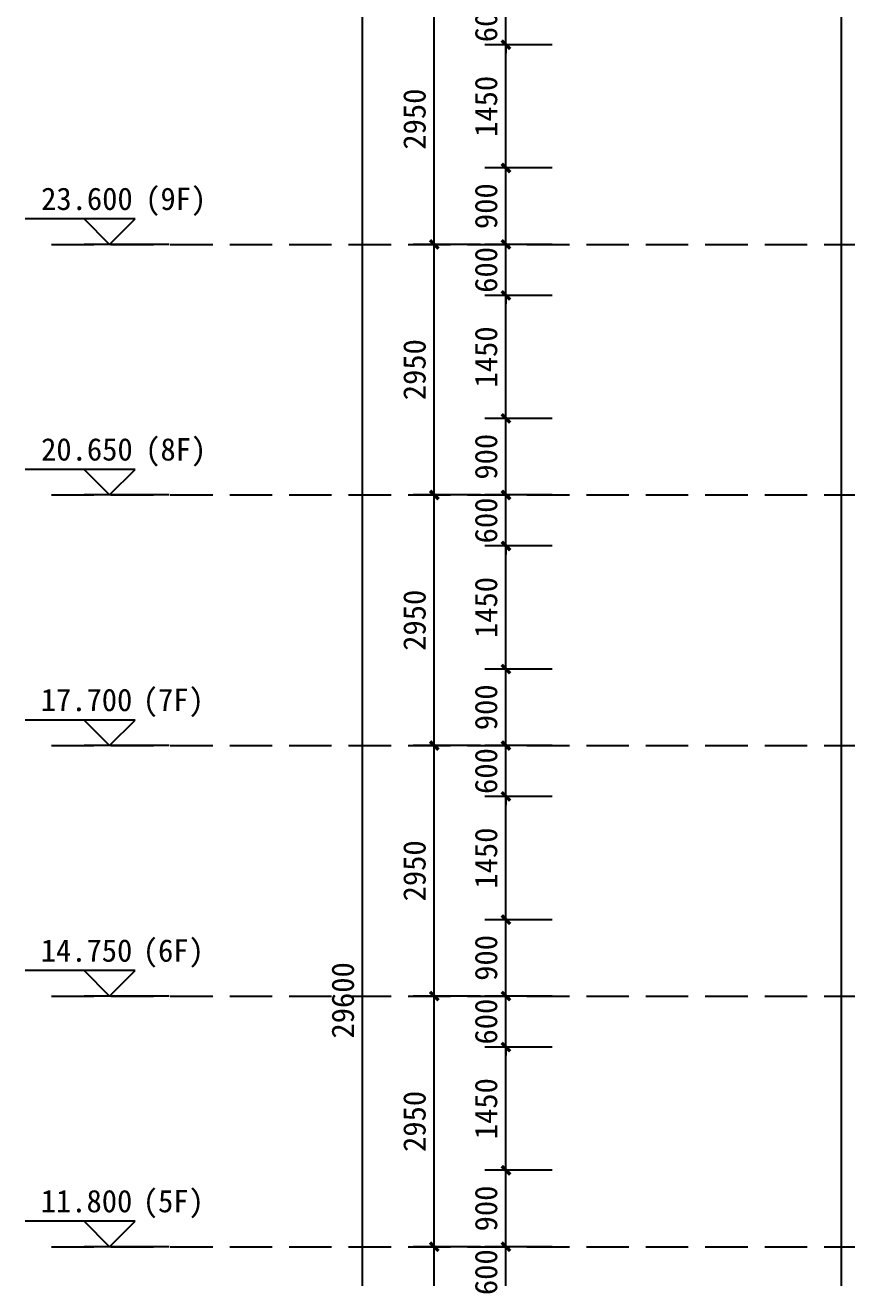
# Model space of a CAD drawing. Extents: x 646072 to 1012572, y -46617 to 16093.
# Drawn here: x 876306 to 885985, y -24120 to -9370 of the extents above; entities that cross this region are included whole.
import ezdxf

# ---------------------------------------------------------------- set-up
doc = ezdxf.new("R2010")
doc.units = 0
doc.header["$LTSCALE"] = 1000
doc.header["$MEASUREMENT"] = 0
for name, pattern in [('3#楼-HZS$0$3#楼-HZS$0$__DASH', [0.35, 0.25, -0.1]), ('3#楼-HZS$0$DOTE', [2.42, 2, -0.2, 0.02, -0.2]), ('DASH', [0.35, 0.25, -0.1])]:
    doc.linetypes.add(name, pattern=pattern)
doc.layers.get('Defpoints').update_dxf_attribs({"color": 4, "linetype": 'DASH'})
for name, color, linetype in [('3#楼-HZS$0$3#楼-HZS$0$DIM_ELEV', 3, 'Continuous'), ('3#楼-HZS$0$3#楼-HZS$0$DOTE', 1, '3#楼-HZS$0$DOTE'), ('3#楼-HZS$0$3#楼-HZS$0$PUB_DIM', 3, 'Continuous'), ('3#楼-HZS$0$3#楼-HZS$0$PUB_TEXT', 7, 'Continuous')]:
    doc.layers.add(name, color=color, linetype=linetype)
doc.styles.add('3#楼-HZS$0$3#楼-HZS$0$_TCH_DIM', font='')
doc.styles.add('3#楼-HZS$0$3#楼-HZS$0$_TCH_DIM_T3', font='')
doc.styles.get('3#楼-HZS$0$3#楼-HZS$0$_TCH_DIM').set_extended_font_data('SimSun')
doc.styles.get('3#楼-HZS$0$3#楼-HZS$0$_TCH_DIM_T3').set_extended_font_data('SimSun')
doc.dimstyles.new('3#楼-HZS$0$3#楼-HZS$0$_TCH_ARCH&&100', dxfattribs={"dimtxt": 264.345992, "dimasz": 100, "dimexe": 250, "dimexo": 300, "dimgap": 100, "dimtad": 1, "dimdec": 0, "dimzin": 0, "dimdsep": 46, "dimtxsty": '3#楼-HZS$0$3#楼-HZS$0$_TCH_DIM_T3', "dimblk": '3#楼-HZS$0$3#楼-HZS$0$_ArchTick', "dimcen": 0.09, "dimclrt": 7, "dimazin": 2, "dimtfac": 1, "dimtdec": 0, "dimtix": 1, "dimtmove": 2, "dimatfit": 3, "dimfxl": 100, "dimtolj": 1, "dimtzin": 0, "dimarcsym": 0})

# ---------------------------------------------------------------- blocks, each defined once
blk = doc.blocks.new('3#楼-HZS$0$3#楼-HZS$0$_ArchTick')
at = {"color": 0, "linetype": 'ByBlock', "const_width": 0.4}
blk.add_lwpolyline([(-0.5, -0.5), (0.5, 0.5)], dxfattribs=at)
blk = doc.blocks.new('*D764')
at = {"layer": '3#楼-HZS$0$3#楼-HZS$0$PUB_DIM', "color": 0, "lineweight": -2, "transparency": 16777216}
for p, q in [((881969, -9002), (881969, -8902)), ((882512, -9002), (881719, -9002)), ((881969, -9602), (881969, -9002)), ((882512, -9602), (881719, -9602)), ((881969, -9602), (881969, -9702))]:
    blk.add_line(p, q, dxfattribs=at)
at = {"layer": 'Defpoints', "color": 0, "transparency": 16777216}
for p in [(881969, -9002), (882812, -9002), (882812, -9602)]:
    blk.add_point(p, dxfattribs=at)
at = {"layer": '3#楼-HZS$0$3#楼-HZS$0$PUB_DIM', "color": 0, "lineweight": -2, "transparency": 16777216, "xscale": 100, "yscale": 100, "zscale": 100}
for p, rotation in [((881969, -9002), 270), ((881969, -9602), 90)]:
    blk.add_blockref('3#楼-HZS$0$3#楼-HZS$0$_ArchTick', p, dxfattribs=dict(at, rotation=rotation))
at = {"layer": '3#楼-HZS$0$3#楼-HZS$0$PUB_DIM', "color": 7, "transparency": 16777216, "insert": (881736, -9302), "char_height": 264.3, "attachment_point": 5, "rotation": 90, "style": '3#楼-HZS$0$3#楼-HZS$0$_TCH_DIM_T3'}
blk.add_mtext('\\A1;600', dxfattribs=at)
blk = doc.blocks.new('*D765')
at = {"layer": '3#楼-HZS$0$3#楼-HZS$0$PUB_DIM', "color": 0, "lineweight": -2, "transparency": 16777216}
for p, q in [((882512, -9602), (881719, -9602)), ((881969, -11052), (881969, -9602)), ((882512, -11052), (881719, -11052))]:
    blk.add_line(p, q, dxfattribs=at)
at = {"layer": 'Defpoints', "color": 0, "transparency": 16777216}
for p in [(881969, -9602), (882812, -9602), (882812, -11052)]:
    blk.add_point(p, dxfattribs=at)
at = {"layer": '3#楼-HZS$0$3#楼-HZS$0$PUB_DIM', "color": 0, "lineweight": -2, "transparency": 16777216, "xscale": 100, "yscale": 100, "zscale": 100}
for p, rotation in [((881969, -9602), 90), ((881969, -11052), 270)]:
    blk.add_blockref('3#楼-HZS$0$3#楼-HZS$0$_ArchTick', p, dxfattribs=dict(at, rotation=rotation))
at = {"layer": '3#楼-HZS$0$3#楼-HZS$0$PUB_DIM', "color": 7, "transparency": 16777216, "insert": (881736, -10327), "char_height": 264.3, "attachment_point": 5, "rotation": 90, "style": '3#楼-HZS$0$3#楼-HZS$0$_TCH_DIM_T3'}
blk.add_mtext('\\A1;1450', dxfattribs=at)
blk = doc.blocks.new('*D766')
at = {"layer": '3#楼-HZS$0$3#楼-HZS$0$PUB_DIM', "color": 0, "lineweight": -2, "transparency": 16777216}
for p, q in [((882512, -11052), (881719, -11052)), ((881969, -11952), (881969, -11052)), ((882512, -11952), (881719, -11952))]:
    blk.add_line(p, q, dxfattribs=at)
at = {"layer": 'Defpoints', "color": 0, "transparency": 16777216}
for p in [(881969, -11052), (882812, -11052), (882812, -11952)]:
    blk.add_point(p, dxfattribs=at)
at = {"layer": '3#楼-HZS$0$3#楼-HZS$0$PUB_DIM', "color": 0, "lineweight": -2, "transparency": 16777216, "xscale": 100, "yscale": 100, "zscale": 100}
for p, rotation in [((881969, -11052), 90), ((881969, -11952), 270)]:
    blk.add_blockref('3#楼-HZS$0$3#楼-HZS$0$_ArchTick', p, dxfattribs=dict(at, rotation=rotation))
at = {"layer": '3#楼-HZS$0$3#楼-HZS$0$PUB_DIM', "color": 7, "transparency": 16777216, "insert": (881736, -11502), "char_height": 264.3, "attachment_point": 5, "rotation": 90, "style": '3#楼-HZS$0$3#楼-HZS$0$_TCH_DIM_T3'}
blk.add_mtext('\\A1;900', dxfattribs=at)
blk = doc.blocks.new('*D767')
at = {"layer": '3#楼-HZS$0$3#楼-HZS$0$PUB_DIM', "color": 0, "lineweight": -2, "transparency": 16777216}
for p, q in [((881969, -11952), (881969, -11852)), ((882512, -11952), (881719, -11952)), ((881969, -12552), (881969, -11952)), ((882512, -12552), (881719, -12552)), ((881969, -12552), (881969, -12652))]:
    blk.add_line(p, q, dxfattribs=at)
at = {"layer": 'Defpoints', "color": 0, "transparency": 16777216}
for p in [(881969, -11952), (882812, -11952), (882812, -12552)]:
    blk.add_point(p, dxfattribs=at)
at = {"layer": '3#楼-HZS$0$3#楼-HZS$0$PUB_DIM', "color": 0, "lineweight": -2, "transparency": 16777216, "xscale": 100, "yscale": 100, "zscale": 100}
for p, rotation in [((881969, -11952), 270), ((881969, -12552), 90)]:
    blk.add_blockref('3#楼-HZS$0$3#楼-HZS$0$_ArchTick', p, dxfattribs=dict(at, rotation=rotation))
at = {"layer": '3#楼-HZS$0$3#楼-HZS$0$PUB_DIM', "color": 7, "transparency": 16777216, "insert": (881736, -12252), "char_height": 264.3, "attachment_point": 5, "rotation": 90, "style": '3#楼-HZS$0$3#楼-HZS$0$_TCH_DIM_T3'}
blk.add_mtext('\\A1;600', dxfattribs=at)
blk = doc.blocks.new('*D768')
at = {"layer": '3#楼-HZS$0$3#楼-HZS$0$PUB_DIM', "color": 0, "lineweight": -2, "transparency": 16777216}
for p, q in [((882512, -12552), (881719, -12552)), ((881969, -14002), (881969, -12552)), ((882512, -14002), (881719, -14002))]:
    blk.add_line(p, q, dxfattribs=at)
at = {"layer": 'Defpoints', "color": 0, "transparency": 16777216}
for p in [(881969, -12552), (882812, -12552), (882812, -14002)]:
    blk.add_point(p, dxfattribs=at)
at = {"layer": '3#楼-HZS$0$3#楼-HZS$0$PUB_DIM', "color": 0, "lineweight": -2, "transparency": 16777216, "xscale": 100, "yscale": 100, "zscale": 100}
for p, rotation in [((881969, -12552), 90), ((881969, -14002), 270)]:
    blk.add_blockref('3#楼-HZS$0$3#楼-HZS$0$_ArchTick', p, dxfattribs=dict(at, rotation=rotation))
at = {"layer": '3#楼-HZS$0$3#楼-HZS$0$PUB_DIM', "color": 7, "transparency": 16777216, "insert": (881736, -13277), "char_height": 264.3, "attachment_point": 5, "rotation": 90, "style": '3#楼-HZS$0$3#楼-HZS$0$_TCH_DIM_T3'}
blk.add_mtext('\\A1;1450', dxfattribs=at)
blk = doc.blocks.new('*D769')
at = {"layer": '3#楼-HZS$0$3#楼-HZS$0$PUB_DIM', "color": 0, "lineweight": -2, "transparency": 16777216}
for p, q in [((882512, -14002), (881719, -14002)), ((881969, -14902), (881969, -14002)), ((882512, -14902), (881719, -14902))]:
    blk.add_line(p, q, dxfattribs=at)
at = {"layer": 'Defpoints', "color": 0, "transparency": 16777216}
for p in [(881969, -14002), (882812, -14002), (882812, -14902)]:
    blk.add_point(p, dxfattribs=at)
at = {"layer": '3#楼-HZS$0$3#楼-HZS$0$PUB_DIM', "color": 0, "lineweight": -2, "transparency": 16777216, "xscale": 100, "yscale": 100, "zscale": 100}
for p, rotation in [((881969, -14002), 90), ((881969, -14902), 270)]:
    blk.add_blockref('3#楼-HZS$0$3#楼-HZS$0$_ArchTick', p, dxfattribs=dict(at, rotation=rotation))
at = {"layer": '3#楼-HZS$0$3#楼-HZS$0$PUB_DIM', "color": 7, "transparency": 16777216, "insert": (881736, -14452), "char_height": 264.3, "attachment_point": 5, "rotation": 90, "style": '3#楼-HZS$0$3#楼-HZS$0$_TCH_DIM_T3'}
blk.add_mtext('\\A1;900', dxfattribs=at)
blk = doc.blocks.new('*D770')
at = {"layer": '3#楼-HZS$0$3#楼-HZS$0$PUB_DIM', "color": 0, "lineweight": -2, "transparency": 16777216}
for p, q in [((881969, -14902), (881969, -14802)), ((882512, -14902), (881719, -14902)), ((881969, -15502), (881969, -14902)), ((882512, -15502), (881719, -15502)), ((881969, -15502), (881969, -15602))]:
    blk.add_line(p, q, dxfattribs=at)
at = {"layer": 'Defpoints', "color": 0, "transparency": 16777216}
for p in [(881969, -14902), (882812, -14902), (882812, -15502)]:
    blk.add_point(p, dxfattribs=at)
at = {"layer": '3#楼-HZS$0$3#楼-HZS$0$PUB_DIM', "color": 0, "lineweight": -2, "transparency": 16777216, "xscale": 100, "yscale": 100, "zscale": 100}
for p, rotation in [((881969, -14902), 270), ((881969, -15502), 90)]:
    blk.add_blockref('3#楼-HZS$0$3#楼-HZS$0$_ArchTick', p, dxfattribs=dict(at, rotation=rotation))
at = {"layer": '3#楼-HZS$0$3#楼-HZS$0$PUB_DIM', "color": 7, "transparency": 16777216, "insert": (881736, -15202), "char_height": 264.3, "attachment_point": 5, "rotation": 90, "style": '3#楼-HZS$0$3#楼-HZS$0$_TCH_DIM_T3'}
blk.add_mtext('\\A1;600', dxfattribs=at)
blk = doc.blocks.new('*D771')
at = {"layer": '3#楼-HZS$0$3#楼-HZS$0$PUB_DIM', "color": 0, "lineweight": -2, "transparency": 16777216}
for p, q in [((882512, -15502), (881719, -15502)), ((881969, -16952), (881969, -15502)), ((882512, -16952), (881719, -16952))]:
    blk.add_line(p, q, dxfattribs=at)
at = {"layer": 'Defpoints', "color": 0, "transparency": 16777216}
for p in [(881969, -15502), (882812, -15502), (882812, -16952)]:
    blk.add_point(p, dxfattribs=at)
at = {"layer": '3#楼-HZS$0$3#楼-HZS$0$PUB_DIM', "color": 0, "lineweight": -2, "transparency": 16777216, "xscale": 100, "yscale": 100, "zscale": 100}
for p, rotation in [((881969, -15502), 90), ((881969, -16952), 270)]:
    blk.add_blockref('3#楼-HZS$0$3#楼-HZS$0$_ArchTick', p, dxfattribs=dict(at, rotation=rotation))
at = {"layer": '3#楼-HZS$0$3#楼-HZS$0$PUB_DIM', "color": 7, "transparency": 16777216, "insert": (881736, -16227), "char_height": 264.3, "attachment_point": 5, "rotation": 90, "style": '3#楼-HZS$0$3#楼-HZS$0$_TCH_DIM_T3'}
blk.add_mtext('\\A1;1450', dxfattribs=at)
blk = doc.blocks.new('*D772')
at = {"layer": '3#楼-HZS$0$3#楼-HZS$0$PUB_DIM', "color": 0, "lineweight": -2, "transparency": 16777216}
for p, q in [((882512, -16952), (881719, -16952)), ((881969, -17852), (881969, -16952)), ((882512, -17852), (881719, -17852))]:
    blk.add_line(p, q, dxfattribs=at)
at = {"layer": 'Defpoints', "color": 0, "transparency": 16777216}
for p in [(881969, -16952), (882812, -16952), (882812, -17852)]:
    blk.add_point(p, dxfattribs=at)
at = {"layer": '3#楼-HZS$0$3#楼-HZS$0$PUB_DIM', "color": 0, "lineweight": -2, "transparency": 16777216, "xscale": 100, "yscale": 100, "zscale": 100}
for p, rotation in [((881969, -16952), 90), ((881969, -17852), 270)]:
    blk.add_blockref('3#楼-HZS$0$3#楼-HZS$0$_ArchTick', p, dxfattribs=dict(at, rotation=rotation))
at = {"layer": '3#楼-HZS$0$3#楼-HZS$0$PUB_DIM', "color": 7, "transparency": 16777216, "insert": (881736, -17402), "char_height": 264.3, "attachment_point": 5, "rotation": 90, "style": '3#楼-HZS$0$3#楼-HZS$0$_TCH_DIM_T3'}
blk.add_mtext('\\A1;900', dxfattribs=at)
blk = doc.blocks.new('*D773')
at = {"layer": '3#楼-HZS$0$3#楼-HZS$0$PUB_DIM', "color": 0, "lineweight": -2, "transparency": 16777216}
for p, q in [((881969, -17852), (881969, -17752)), ((882512, -17852), (881719, -17852)), ((881969, -18452), (881969, -17852)), ((882512, -18452), (881719, -18452)), ((881969, -18452), (881969, -18552))]:
    blk.add_line(p, q, dxfattribs=at)
at = {"layer": 'Defpoints', "color": 0, "transparency": 16777216}
for p in [(881969, -17852), (882812, -17852), (882812, -18452)]:
    blk.add_point(p, dxfattribs=at)
at = {"layer": '3#楼-HZS$0$3#楼-HZS$0$PUB_DIM', "color": 0, "lineweight": -2, "transparency": 16777216, "xscale": 100, "yscale": 100, "zscale": 100}
for p, rotation in [((881969, -17852), 270), ((881969, -18452), 90)]:
    blk.add_blockref('3#楼-HZS$0$3#楼-HZS$0$_ArchTick', p, dxfattribs=dict(at, rotation=rotation))
at = {"layer": '3#楼-HZS$0$3#楼-HZS$0$PUB_DIM', "color": 7, "transparency": 16777216, "insert": (881736, -18152), "char_height": 264.3, "attachment_point": 5, "rotation": 90, "style": '3#楼-HZS$0$3#楼-HZS$0$_TCH_DIM_T3'}
blk.add_mtext('\\A1;600', dxfattribs=at)
blk = doc.blocks.new('*D774')
at = {"layer": '3#楼-HZS$0$3#楼-HZS$0$PUB_DIM', "color": 0, "lineweight": -2, "transparency": 16777216}
for p, q in [((882512, -18452), (881719, -18452)), ((881969, -19902), (881969, -18452)), ((882512, -19902), (881719, -19902))]:
    blk.add_line(p, q, dxfattribs=at)
at = {"layer": 'Defpoints', "color": 0, "transparency": 16777216}
for p in [(881969, -18452), (882812, -18452), (882812, -19902)]:
    blk.add_point(p, dxfattribs=at)
at = {"layer": '3#楼-HZS$0$3#楼-HZS$0$PUB_DIM', "color": 0, "lineweight": -2, "transparency": 16777216, "xscale": 100, "yscale": 100, "zscale": 100}
for p, rotation in [((881969, -18452), 90), ((881969, -19902), 270)]:
    blk.add_blockref('3#楼-HZS$0$3#楼-HZS$0$_ArchTick', p, dxfattribs=dict(at, rotation=rotation))
at = {"layer": '3#楼-HZS$0$3#楼-HZS$0$PUB_DIM', "color": 7, "transparency": 16777216, "insert": (881736, -19177), "char_height": 264.3, "attachment_point": 5, "rotation": 90, "style": '3#楼-HZS$0$3#楼-HZS$0$_TCH_DIM_T3'}
blk.add_mtext('\\A1;1450', dxfattribs=at)
blk = doc.blocks.new('*D775')
at = {"layer": '3#楼-HZS$0$3#楼-HZS$0$PUB_DIM', "color": 0, "lineweight": -2, "transparency": 16777216}
for p, q in [((882512, -19902), (881719, -19902)), ((881969, -20802), (881969, -19902)), ((882512, -20802), (881719, -20802))]:
    blk.add_line(p, q, dxfattribs=at)
at = {"layer": 'Defpoints', "color": 0, "transparency": 16777216}
for p in [(881969, -19902), (882812, -19902), (882812, -20802)]:
    blk.add_point(p, dxfattribs=at)
at = {"layer": '3#楼-HZS$0$3#楼-HZS$0$PUB_DIM', "color": 0, "lineweight": -2, "transparency": 16777216, "xscale": 100, "yscale": 100, "zscale": 100}
for p, rotation in [((881969, -19902), 90), ((881969, -20802), 270)]:
    blk.add_blockref('3#楼-HZS$0$3#楼-HZS$0$_ArchTick', p, dxfattribs=dict(at, rotation=rotation))
at = {"layer": '3#楼-HZS$0$3#楼-HZS$0$PUB_DIM', "color": 7, "transparency": 16777216, "insert": (881736, -20352), "char_height": 264.3, "attachment_point": 5, "rotation": 90, "style": '3#楼-HZS$0$3#楼-HZS$0$_TCH_DIM_T3'}
blk.add_mtext('\\A1;900', dxfattribs=at)
blk = doc.blocks.new('*D776')
at = {"layer": '3#楼-HZS$0$3#楼-HZS$0$PUB_DIM', "color": 0, "lineweight": -2, "transparency": 16777216}
for p, q in [((881969, -20802), (881969, -20702)), ((882512, -20802), (881719, -20802)), ((881969, -21402), (881969, -20802)), ((882512, -21402), (881719, -21402)), ((881969, -21402), (881969, -21502))]:
    blk.add_line(p, q, dxfattribs=at)
at = {"layer": 'Defpoints', "color": 0, "transparency": 16777216}
for p in [(881969, -20802), (882812, -20802), (882812, -21402)]:
    blk.add_point(p, dxfattribs=at)
at = {"layer": '3#楼-HZS$0$3#楼-HZS$0$PUB_DIM', "color": 0, "lineweight": -2, "transparency": 16777216, "xscale": 100, "yscale": 100, "zscale": 100}
for p, rotation in [((881969, -20802), 270), ((881969, -21402), 90)]:
    blk.add_blockref('3#楼-HZS$0$3#楼-HZS$0$_ArchTick', p, dxfattribs=dict(at, rotation=rotation))
at = {"layer": '3#楼-HZS$0$3#楼-HZS$0$PUB_DIM', "color": 7, "transparency": 16777216, "insert": (881736, -21102), "char_height": 264.3, "attachment_point": 5, "rotation": 90, "style": '3#楼-HZS$0$3#楼-HZS$0$_TCH_DIM_T3'}
blk.add_mtext('\\A1;600', dxfattribs=at)
blk = doc.blocks.new('*D777')
at = {"layer": '3#楼-HZS$0$3#楼-HZS$0$PUB_DIM', "color": 0, "lineweight": -2, "transparency": 16777216}
for p, q in [((882512, -21402), (881719, -21402)), ((881969, -22852), (881969, -21402)), ((882512, -22852), (881719, -22852))]:
    blk.add_line(p, q, dxfattribs=at)
at = {"layer": 'Defpoints', "color": 0, "transparency": 16777216}
for p in [(881969, -21402), (882812, -21402), (882812, -22852)]:
    blk.add_point(p, dxfattribs=at)
at = {"layer": '3#楼-HZS$0$3#楼-HZS$0$PUB_DIM', "color": 0, "lineweight": -2, "transparency": 16777216, "xscale": 100, "yscale": 100, "zscale": 100}
for p, rotation in [((881969, -21402), 90), ((881969, -22852), 270)]:
    blk.add_blockref('3#楼-HZS$0$3#楼-HZS$0$_ArchTick', p, dxfattribs=dict(at, rotation=rotation))
at = {"layer": '3#楼-HZS$0$3#楼-HZS$0$PUB_DIM', "color": 7, "transparency": 16777216, "insert": (881736, -22127), "char_height": 264.3, "attachment_point": 5, "rotation": 90, "style": '3#楼-HZS$0$3#楼-HZS$0$_TCH_DIM_T3'}
blk.add_mtext('\\A1;1450', dxfattribs=at)
blk = doc.blocks.new('*D778')
at = {"layer": '3#楼-HZS$0$3#楼-HZS$0$PUB_DIM', "color": 0, "lineweight": -2, "transparency": 16777216}
for p, q in [((882512, -22852), (881719, -22852)), ((881969, -23752), (881969, -22852)), ((882512, -23752), (881719, -23752))]:
    blk.add_line(p, q, dxfattribs=at)
at = {"layer": 'Defpoints', "color": 0, "transparency": 16777216}
for p in [(881969, -22852), (882812, -22852), (882812, -23752)]:
    blk.add_point(p, dxfattribs=at)
at = {"layer": '3#楼-HZS$0$3#楼-HZS$0$PUB_DIM', "color": 0, "lineweight": -2, "transparency": 16777216, "xscale": 100, "yscale": 100, "zscale": 100}
for p, rotation in [((881969, -22852), 90), ((881969, -23752), 270)]:
    blk.add_blockref('3#楼-HZS$0$3#楼-HZS$0$_ArchTick', p, dxfattribs=dict(at, rotation=rotation))
at = {"layer": '3#楼-HZS$0$3#楼-HZS$0$PUB_DIM', "color": 7, "transparency": 16777216, "insert": (881736, -23302), "char_height": 264.3, "attachment_point": 5, "rotation": 90, "style": '3#楼-HZS$0$3#楼-HZS$0$_TCH_DIM_T3'}
blk.add_mtext('\\A1;900', dxfattribs=at)
blk = doc.blocks.new('*D779')
at = {"layer": '3#楼-HZS$0$3#楼-HZS$0$PUB_DIM', "color": 0, "lineweight": -2, "transparency": 16777216}
for p, q in [((881969, -23752), (881969, -23652)), ((882512, -23752), (881719, -23752)), ((881969, -24352), (881969, -23752)), ((882512, -24352), (881719, -24352)), ((881969, -24352), (881969, -24452))]:
    blk.add_line(p, q, dxfattribs=at)
at = {"layer": 'Defpoints', "color": 0, "transparency": 16777216}
for p in [(881969, -23752), (882812, -23752), (882812, -24352)]:
    blk.add_point(p, dxfattribs=at)
at = {"layer": '3#楼-HZS$0$3#楼-HZS$0$PUB_DIM', "color": 0, "lineweight": -2, "transparency": 16777216, "xscale": 100, "yscale": 100, "zscale": 100}
for p, rotation in [((881969, -23752), 270), ((881969, -24352), 90)]:
    blk.add_blockref('3#楼-HZS$0$3#楼-HZS$0$_ArchTick', p, dxfattribs=dict(at, rotation=rotation))
at = {"layer": '3#楼-HZS$0$3#楼-HZS$0$PUB_DIM', "color": 7, "transparency": 16777216, "insert": (881736, -24052), "char_height": 264.3, "attachment_point": 5, "rotation": 90, "style": '3#楼-HZS$0$3#楼-HZS$0$_TCH_DIM_T3'}
blk.add_mtext('\\A1;600', dxfattribs=at)
blk = doc.blocks.new('*D793')
at = {"layer": '3#楼-HZS$0$3#楼-HZS$0$PUB_DIM', "color": 0, "lineweight": -2, "transparency": 16777216}
for p, q in [((881669, -9002), (880875, -9002)), ((881125, -11952), (881125, -9002)), ((881669, -11952), (880875, -11952))]:
    blk.add_line(p, q, dxfattribs=at)
at = {"layer": 'Defpoints', "color": 0, "transparency": 16777216}
for p in [(881125, -9002), (881969, -9002), (881969, -11952)]:
    blk.add_point(p, dxfattribs=at)
at = {"layer": '3#楼-HZS$0$3#楼-HZS$0$PUB_DIM', "color": 0, "lineweight": -2, "transparency": 16777216, "xscale": 100, "yscale": 100, "zscale": 100}
for p, rotation in [((881125, -9002), 90), ((881125, -11952), 270)]:
    blk.add_blockref('3#楼-HZS$0$3#楼-HZS$0$_ArchTick', p, dxfattribs=dict(at, rotation=rotation))
at = {"layer": '3#楼-HZS$0$3#楼-HZS$0$PUB_DIM', "color": 7, "transparency": 16777216, "insert": (880893, -10477), "char_height": 264.3, "attachment_point": 5, "rotation": 90, "style": '3#楼-HZS$0$3#楼-HZS$0$_TCH_DIM_T3'}
blk.add_mtext('\\A1;2950', dxfattribs=at)
blk = doc.blocks.new('*D794')
at = {"layer": '3#楼-HZS$0$3#楼-HZS$0$PUB_DIM', "color": 0, "lineweight": -2, "transparency": 16777216}
for p, q in [((881669, -11952), (880875, -11952)), ((881125, -14902), (881125, -11952)), ((881669, -14902), (880875, -14902))]:
    blk.add_line(p, q, dxfattribs=at)
at = {"layer": 'Defpoints', "color": 0, "transparency": 16777216}
for p in [(881125, -11952), (881969, -11952), (881969, -14902)]:
    blk.add_point(p, dxfattribs=at)
at = {"layer": '3#楼-HZS$0$3#楼-HZS$0$PUB_DIM', "color": 0, "lineweight": -2, "transparency": 16777216, "xscale": 100, "yscale": 100, "zscale": 100}
for p, rotation in [((881125, -11952), 90), ((881125, -14902), 270)]:
    blk.add_blockref('3#楼-HZS$0$3#楼-HZS$0$_ArchTick', p, dxfattribs=dict(at, rotation=rotation))
at = {"layer": '3#楼-HZS$0$3#楼-HZS$0$PUB_DIM', "color": 7, "transparency": 16777216, "insert": (880893, -13427), "char_height": 264.3, "attachment_point": 5, "rotation": 90, "style": '3#楼-HZS$0$3#楼-HZS$0$_TCH_DIM_T3'}
blk.add_mtext('\\A1;2950', dxfattribs=at)
blk = doc.blocks.new('*D795')
at = {"layer": '3#楼-HZS$0$3#楼-HZS$0$PUB_DIM', "color": 0, "lineweight": -2, "transparency": 16777216}
for p, q in [((881669, -14902), (880875, -14902)), ((881125, -17852), (881125, -14902)), ((881669, -17852), (880875, -17852))]:
    blk.add_line(p, q, dxfattribs=at)
at = {"layer": 'Defpoints', "color": 0, "transparency": 16777216}
for p in [(881125, -14902), (881969, -14902), (881969, -17852)]:
    blk.add_point(p, dxfattribs=at)
at = {"layer": '3#楼-HZS$0$3#楼-HZS$0$PUB_DIM', "color": 0, "lineweight": -2, "transparency": 16777216, "xscale": 100, "yscale": 100, "zscale": 100}
for p, rotation in [((881125, -14902), 90), ((881125, -17852), 270)]:
    blk.add_blockref('3#楼-HZS$0$3#楼-HZS$0$_ArchTick', p, dxfattribs=dict(at, rotation=rotation))
at = {"layer": '3#楼-HZS$0$3#楼-HZS$0$PUB_DIM', "color": 7, "transparency": 16777216, "insert": (880893, -16377), "char_height": 264.3, "attachment_point": 5, "rotation": 90, "style": '3#楼-HZS$0$3#楼-HZS$0$_TCH_DIM_T3'}
blk.add_mtext('\\A1;2950', dxfattribs=at)
blk = doc.blocks.new('*D796')
at = {"layer": '3#楼-HZS$0$3#楼-HZS$0$PUB_DIM', "color": 0, "lineweight": -2, "transparency": 16777216}
for p, q in [((881669, -17852), (880875, -17852)), ((881125, -20802), (881125, -17852)), ((881669, -20802), (880875, -20802))]:
    blk.add_line(p, q, dxfattribs=at)
at = {"layer": 'Defpoints', "color": 0, "transparency": 16777216}
for p in [(881125, -17852), (881969, -17852), (881969, -20802)]:
    blk.add_point(p, dxfattribs=at)
at = {"layer": '3#楼-HZS$0$3#楼-HZS$0$PUB_DIM', "color": 0, "lineweight": -2, "transparency": 16777216, "xscale": 100, "yscale": 100, "zscale": 100}
for p, rotation in [((881125, -17852), 90), ((881125, -20802), 270)]:
    blk.add_blockref('3#楼-HZS$0$3#楼-HZS$0$_ArchTick', p, dxfattribs=dict(at, rotation=rotation))
at = {"layer": '3#楼-HZS$0$3#楼-HZS$0$PUB_DIM', "color": 7, "transparency": 16777216, "insert": (880893, -19327), "char_height": 264.3, "attachment_point": 5, "rotation": 90, "style": '3#楼-HZS$0$3#楼-HZS$0$_TCH_DIM_T3'}
blk.add_mtext('\\A1;2950', dxfattribs=at)
blk = doc.blocks.new('*D797')
at = {"layer": '3#楼-HZS$0$3#楼-HZS$0$PUB_DIM', "color": 0, "lineweight": -2, "transparency": 16777216}
for p, q in [((881669, -20802), (880875, -20802)), ((881125, -23752), (881125, -20802)), ((881669, -23752), (880875, -23752))]:
    blk.add_line(p, q, dxfattribs=at)
at = {"layer": 'Defpoints', "color": 0, "transparency": 16777216}
for p in [(881125, -20802), (881969, -20802), (881969, -23752)]:
    blk.add_point(p, dxfattribs=at)
at = {"layer": '3#楼-HZS$0$3#楼-HZS$0$PUB_DIM', "color": 0, "lineweight": -2, "transparency": 16777216, "xscale": 100, "yscale": 100, "zscale": 100}
for p, rotation in [((881125, -20802), 90), ((881125, -23752), 270)]:
    blk.add_blockref('3#楼-HZS$0$3#楼-HZS$0$_ArchTick', p, dxfattribs=dict(at, rotation=rotation))
at = {"layer": '3#楼-HZS$0$3#楼-HZS$0$PUB_DIM', "color": 7, "transparency": 16777216, "insert": (880893, -22277), "char_height": 264.3, "attachment_point": 5, "rotation": 90, "style": '3#楼-HZS$0$3#楼-HZS$0$_TCH_DIM_T3'}
blk.add_mtext('\\A1;2950', dxfattribs=at)
blk = doc.blocks.new('*D798')
at = {"layer": '3#楼-HZS$0$3#楼-HZS$0$PUB_DIM', "color": 0, "lineweight": -2, "transparency": 16777216}
for p, q in [((881669, -23752), (880875, -23752)), ((881125, -26702), (881125, -23752)), ((881669, -26702), (880875, -26702))]:
    blk.add_line(p, q, dxfattribs=at)
at = {"layer": 'Defpoints', "color": 0, "transparency": 16777216}
for p in [(881125, -23752), (881969, -23752), (881969, -26702)]:
    blk.add_point(p, dxfattribs=at)
at = {"layer": '3#楼-HZS$0$3#楼-HZS$0$PUB_DIM', "color": 0, "lineweight": -2, "transparency": 16777216, "xscale": 100, "yscale": 100, "zscale": 100}
for p, rotation in [((881125, -23752), 90), ((881125, -26702), 270)]:
    blk.add_blockref('3#楼-HZS$0$3#楼-HZS$0$_ArchTick', p, dxfattribs=dict(at, rotation=rotation))
at = {"layer": '3#楼-HZS$0$3#楼-HZS$0$PUB_DIM', "color": 7, "transparency": 16777216, "insert": (880893, -25227), "char_height": 264.3, "attachment_point": 5, "rotation": 90, "style": '3#楼-HZS$0$3#楼-HZS$0$_TCH_DIM_T3'}
blk.add_mtext('\\A1;2950', dxfattribs=at)
blk = doc.blocks.new('*D814')
at = {"layer": '3#楼-HZS$0$3#楼-HZS$0$PUB_DIM', "color": 0, "lineweight": -2, "transparency": 16777216}
for p, q in [((880825, -6052), (880031, -6052)), ((880281, -35652), (880281, -6052)), ((880825, -35652), (880031, -35652))]:
    blk.add_line(p, q, dxfattribs=at)
at = {"layer": 'Defpoints', "color": 0, "transparency": 16777216}
for p in [(880281, -6052), (881125, -6052), (881125, -35652)]:
    blk.add_point(p, dxfattribs=at)
at = {"layer": '3#楼-HZS$0$3#楼-HZS$0$PUB_DIM', "color": 0, "lineweight": -2, "transparency": 16777216, "xscale": 100, "yscale": 100, "zscale": 100}
for p, rotation in [((880281, -6052), 90), ((880281, -35652), 270)]:
    blk.add_blockref('3#楼-HZS$0$3#楼-HZS$0$_ArchTick', p, dxfattribs=dict(at, rotation=rotation))
at = {"layer": '3#楼-HZS$0$3#楼-HZS$0$PUB_DIM', "color": 7, "transparency": 16777216, "insert": (880049, -20852), "char_height": 264.3, "attachment_point": 5, "rotation": 90, "style": '3#楼-HZS$0$3#楼-HZS$0$_TCH_DIM_T3'}
blk.add_mtext('\\A1;29600', dxfattribs=at)

msp = doc.modelspace()

# ---------------------------------------------------------------- linework, layer by layer
at = {"color": 250}
msp.add_lwpolyline([(885916.9, -2501.8), (885916.9, -32404)], dxfattribs=at)
at = {"layer": '3#楼-HZS$0$3#楼-HZS$0$DIM_ELEV'}
for p, q in [((877601.7, -11651.8), (876305.7, -11651.8)), ((877301.7, -11951.8), (877001.7, -11651.8)), ((877301.7, -11951.8), (877601.7, -11651.8)), ((878001.7, -11951.8), (877001.7, -11951.8)), ((877601.7, -14601.8), (876305.7, -14601.8)), ((877301.7, -14901.8), (877001.7, -14601.8)), ((877301.7, -14901.8), (877601.7, -14601.8)), ((878001.7, -14901.8), (877001.7, -14901.8)), ((877601.7, -17551.8), (876305.7, -17551.8)), ((877301.7, -17851.8), (877001.7, -17551.8)), ((877301.7, -17851.8), (877601.7, -17551.8)), ((878001.7, -17851.8), (877001.7, -17851.8)), ((877601.7, -20501.8), (876305.7, -20501.8)), ((877301.7, -20801.8), (877001.7, -20501.8)), ((877301.7, -20801.8), (877601.7, -20501.8)), ((878001.7, -20801.8), (877001.7, -20801.8)), ((877601.7, -23451.8), (876305.7, -23451.8)), ((877301.7, -23751.8), (877001.7, -23451.8)), ((877301.7, -23751.8), (877601.7, -23451.8)), ((878001.7, -23751.8), (877001.7, -23751.8))]:
    msp.add_line(p, q, dxfattribs=at)
at = {"layer": '3#楼-HZS$0$3#楼-HZS$0$DOTE', "linetype": '3#楼-HZS$0$3#楼-HZS$0$__DASH', "ltscale": 2}
for p, q in [((876616.5, -11951.8), (909102.1, -11951.8)), ((876616.5, -14901.8), (909102.1, -14901.8)), ((876616.5, -17851.8), (909102.1, -17851.8)), ((876616.5, -20801.8), (909102.1, -20801.8)), ((876616.5, -23751.8), (909102.1, -23751.8))]:
    msp.add_line(p, q, dxfattribs=at)

# ---------------------------------------------------------------- texts
at = {"layer": '3#楼-HZS$0$3#楼-HZS$0$PUB_TEXT', "color": 7, "style": '3#楼-HZS$0$3#楼-HZS$0$_TCH_DIM'}
for s, p in [('23.600', (876494.8, -11546.8)), ('(9F)', (877720.6, -11546.8)), ('20.650', (876494.8, -14496.8)), ('(8F)', (877720.6, -14496.8)), ('17.700', (876490.1, -17446.8)), ('(7F)', (877692.3, -17446.8)), ('14.750', (876490.1, -20396.8)), ('(6F)', (877692.3, -20396.8)), ('11.800', (876490.1, -23346.8)), ('(5F)', (877692.3, -23346.8))]:
    msp.add_text(s, height=264.35, dxfattribs=at).set_placement(p)

# ---------------------------------------------------------------- dimensions: what is measured, and where the dimension line sits
at = {"layer": '3#楼-HZS$0$3#楼-HZS$0$PUB_DIM'}
for p1, p2, picture, middle in [((881125, -35651.8), (881125, -6051.8), '*D814', (880049.1, -20851.8)), ((881968.6, -11951.8), (881968.6, -9001.8), '*D793', (880892.8, -10476.8)), ((882812.3, -9601.8), (882812.3, -9001.8), '*D764', (881736.5, -9301.8)), ((882812.3, -11051.8), (882812.3, -9601.8), '*D765', (881736.5, -10326.8)), ((882812.3, -11951.8), (882812.3, -11051.8), '*D766', (881736.5, -11501.8)), ((881968.6, -14901.8), (881968.6, -11951.8), '*D794', (880892.8, -13426.8)), ((882812.3, -12551.8), (882812.3, -11951.8), '*D767', (881736.5, -12251.8)), ((882812.3, -14001.8), (882812.3, -12551.8), '*D768', (881736.5, -13276.8)), ((882812.3, -14901.8), (882812.3, -14001.8), '*D769', (881736.5, -14451.8)), ((881968.6, -17851.8), (881968.6, -14901.8), '*D795', (880892.8, -16376.8)), ((882812.3, -15501.8), (882812.3, -14901.8), '*D770', (881736.5, -15201.8)), ((882812.3, -16951.8), (882812.3, -15501.8), '*D771', (881736.5, -16226.8)), ((882812.3, -17851.8), (882812.3, -16951.8), '*D772', (881736.5, -17401.8)), ((881968.6, -20801.8), (881968.6, -17851.8), '*D796', (880892.8, -19326.8)), ((882812.3, -18451.8), (882812.3, -17851.8), '*D773', (881736.5, -18151.8)), ((882812.3, -19901.8), (882812.3, -18451.8), '*D774', (881736.5, -19176.8)), ((882812.3, -20801.8), (882812.3, -19901.8), '*D775', (881736.5, -20351.8)), ((881968.6, -23751.8), (881968.6, -20801.8), '*D797', (880892.8, -22276.8)), ((882812.3, -21401.8), (882812.3, -20801.8), '*D776', (881736.5, -21101.8)), ((882812.3, -22851.8), (882812.3, -21401.8), '*D777', (881736.5, -22126.8)), ((882812.3, -23751.8), (882812.3, -22851.8), '*D778', (881736.5, -23301.8)), ((881968.6, -26701.8), (881968.6, -23751.8), '*D798', (880892.8, -25226.8)), ((882812.3, -24351.8), (882812.3, -23751.8), '*D779', (881736.5, -24051.8))]:
    dim = msp.add_aligned_dim(p1=p1, p2=p2, distance=843.7, dimstyle='3#楼-HZS$0$3#楼-HZS$0$_TCH_ARCH&&100', dxfattribs=at)
    dim.commit()
    dim.dimension.update_dxf_attribs({"geometry": picture, "text_midpoint": middle})

doc.saveas('drawing.dxf')
